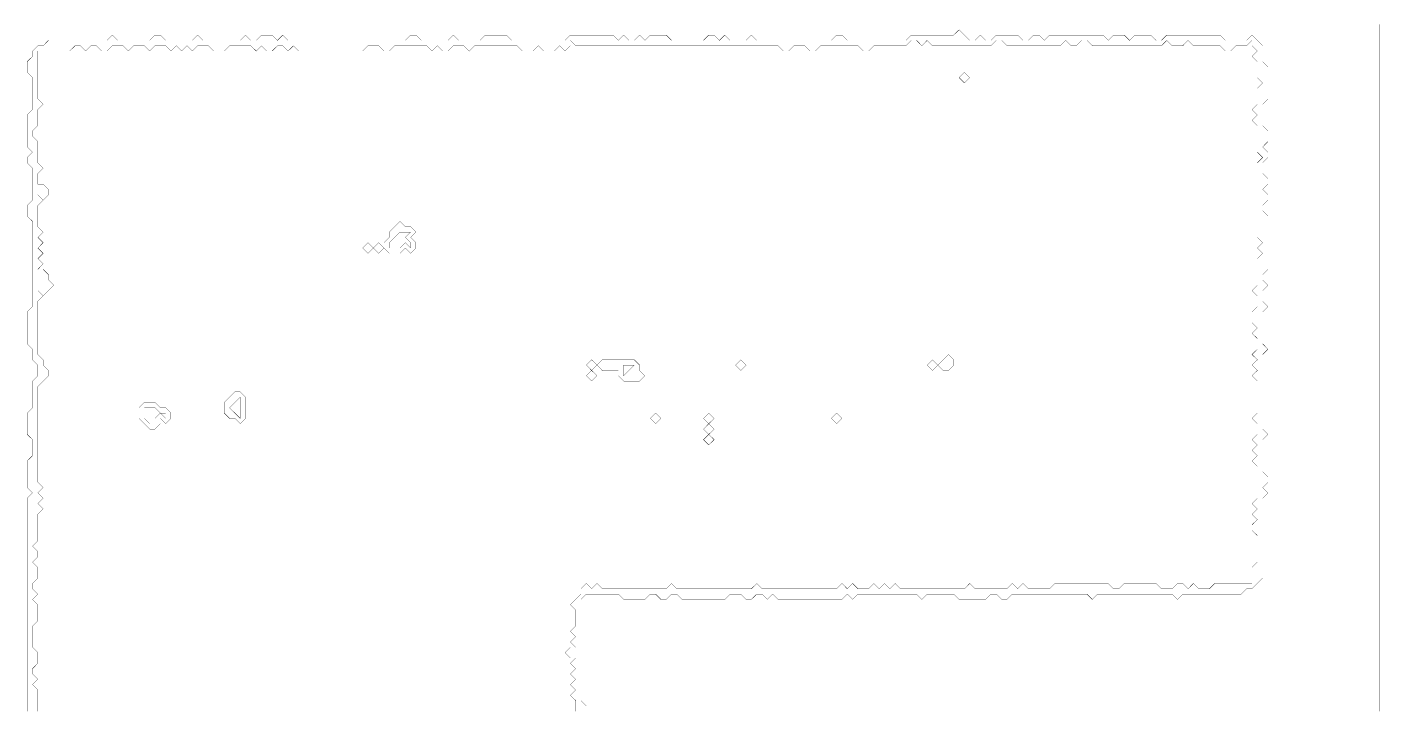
# Model space of a CAD drawing. Header units: metres. Extents: x 0 to 5226, y -5226 to 0.
# Drawn here: x 2628 to 5226, y -3914 to -2603 of the extents above; entities that cross this region are included whole.
import ezdxf

# ---------------------------------------------------------------- set-up
doc = ezdxf.new("R2010")
doc.units = ezdxf.units.M
doc.layers.add('conductor', color=1, linetype='Continuous')
doc.layers.add('substrate', color=5, linetype='Continuous')

msp = doc.modelspace()

# ---------------------------------------------------------------- linework, layer by layer
at = {"layer": 'conductor', "const_width": 0.5}
msp.add_lwpolyline([(3681.6, -3916.8), (3681.6, -3906.5), (3681.6, -3896.3), (3671.3, -3886.1), (3681.6, -3875.9), (3671.3, -3865.6), (3681.6, -3855.4), (3671.3, -3845.2), (3681.6, -3835), (3671.3, -3824.7), (3681.6, -3814.5), (3671.3, -3814.5), (3661.1, -3804.3), (3671.3, -3794.1), (3681.6, -3794.1), (3671.3, -3783.8), (3681.6, -3773.6), (3671.3, -3763.4), (3681.6, -3753.1), (3681.6, -3742.9), (3681.6, -3732.7), (3681.6, -3722.5), (3671.3, -3712.2), (3681.6, -3702), (3691.8, -3691.8), (3691.8, -3681.6), (3702, -3671.3), (3712.2, -3681.6), (3722.5, -3671.3), (3732.7, -3681.6), (3742.9, -3681.6), (3753.1, -3681.6), (3763.4, -3681.6), (3773.6, -3681.6), (3783.8, -3681.6), (3794.1, -3681.6), (3804.3, -3681.6), (3814.5, -3681.6), (3824.7, -3681.6), (3835, -3681.6), (3845.2, -3681.6), (3855.4, -3681.6), (3865.6, -3671.3), (3875.9, -3681.6), (3886.1, -3681.6), (3896.3, -3681.6), (3906.5, -3681.6), (3916.8, -3681.6), (3927, -3681.6), (3937.2, -3681.6), (3947.5, -3681.6), (3957.7, -3681.6), (3967.9, -3681.6), (3978.1, -3681.6), (3988.4, -3681.6), (3998.6, -3681.6), (4008.8, -3681.6), (4019, -3681.6), (4029.3, -3671.3), (4039.5, -3681.6), (4049.7, -3681.6), (4059.9, -3681.6), (4070.2, -3681.6), (4080.4, -3681.6), (4090.6, -3681.6), (4100.9, -3681.6), (4111.1, -3681.6), (4121.3, -3681.6), (4131.5, -3681.6), (4141.8, -3681.6), (4152, -3681.6), (4162.2, -3681.6), (4172.4, -3681.6), (4182.7, -3681.6), (4192.9, -3671.3), (4203.1, -3681.6), (4213.3, -3671.3), (4223.6, -3681.6), (4233.8, -3681.6), (4244, -3681.6), (4254.2, -3671.3), (4264.5, -3681.6), (4274.7, -3671.3), (4284.9, -3681.6), (4295.2, -3671.3), (4305.4, -3681.6), (4315.6, -3681.6), (4325.8, -3681.6), (4336.1, -3681.6), (4346.3, -3681.6), (4356.5, -3681.6), (4366.7, -3681.6), (4377, -3681.6), (4387.2, -3681.6), (4397.4, -3681.6), (4407.6, -3681.6), (4417.9, -3681.6), (4428.1, -3681.6), (4438.3, -3671.3), (4448.6, -3681.6), (4458.8, -3681.6), (4469, -3681.6), (4479.2, -3681.6), (4489.5, -3681.6), (4499.7, -3681.6), (4509.9, -3681.6), (4520.1, -3671.3), (4530.4, -3681.6), (4540.6, -3671.3), (4550.8, -3681.6), (4561, -3681.6), (4571.3, -3681.6), (4581.5, -3681.6), (4591.7, -3681.6), (4602, -3671.3), (4612.2, -3671.3), (4622.4, -3671.3), (4632.6, -3671.3), (4642.9, -3671.3), (4653.1, -3671.3), (4663.3, -3671.3), (4673.5, -3671.3), (4683.8, -3671.3), (4694, -3671.3), (4704.2, -3671.3), (4714.4, -3681.6), (4724.7, -3681.6), (4734.9, -3671.3), (4745.1, -3671.3), (4755.4, -3671.3), (4765.6, -3671.3), (4775.8, -3671.3), (4786, -3671.3), (4796.3, -3671.3), (4806.5, -3681.6), (4816.7, -3681.6), (4826.9, -3681.6), (4837.2, -3671.3), (4847.4, -3671.3), (4857.6, -3681.6), (4867.8, -3671.3), (4878.1, -3681.6), (4888.3, -3681.6), (4898.5, -3681.6), (4908.8, -3671.3), (4919, -3671.3), (4929.2, -3671.3), (4939.4, -3671.3), (4949.7, -3671.3), (4959.9, -3671.3), (4970.1, -3671.3), (4980.3, -3671.3), (4980.3, -3661.1), (4980.3, -3650.9), (4980.3, -3640.7), (4990.6, -3630.4), (4990.6, -3620.2), (4990.6, -3610), (4990.6, -3599.8), (4990.6, -3589.5), (4990.6, -3579.3), (4980.3, -3569.1), (4980.3, -3558.8), (4990.6, -3548.6), (4980.3, -3538.4), (4990.6, -3528.2), (4980.3, -3517.9), (4990.6, -3507.7), (4990.6, -3497.5), (4990.6, -3487.3), (4990.6, -3477), (4990.6, -3466.8), (4990.6, -3456.6), (4990.6, -3446.4), (4980.3, -3436.1), (4990.6, -3425.9), (4980.3, -3415.7), (4990.6, -3405.4), (4980.3, -3395.2), (4990.6, -3385), (4990.6, -3374.8), (4990.6, -3364.5), (4980.3, -3354.3), (4990.6, -3344.1), (4990.6, -3333.9), (4990.6, -3323.6), (4990.6, -3313.4), (4990.6, -3303.2), (4990.6, -3293), (4990.6, -3282.7), (4980.3, -3272.5), (4990.6, -3262.3), (4980.3, -3252), (4990.6, -3241.8), (4980.3, -3231.6), (4990.6, -3221.4), (4990.6, -3211.1), (4990.6, -3200.9), (4980.3, -3190.7), (4990.6, -3180.5), (4980.3, -3170.2), (4980.3, -3160), (4980.3, -3149.8), (4990.6, -3139.6), (4990.6, -3129.3), (4990.6, -3119.1), (4980.3, -3108.9), (4990.6, -3098.6), (4990.6, -3088.4), (4990.6, -3078.2), (4990.6, -3068), (4990.6, -3057.7), (4990.6, -3047.5), (5000.8, -3037.3), (4990.6, -3027.1), (5000.8, -3016.8), (4990.6, -3006.6), (4990.6, -2996.4), (4990.6, -2986.2), (4990.6, -2975.9), (4990.6, -2965.7), (4990.6, -2955.5), (4990.6, -2945.2), (4990.6, -2935), (4990.6, -2924.8), (4990.6, -2914.6), (4990.6, -2904.3), (4990.6, -2894.1), (4990.6, -2883.9), (4990.6, -2873.7), (4990.6, -2863.4), (5000.8, -2853.2), (4990.6, -2843), (4990.6, -2832.8), (4990.6, -2822.5), (4990.6, -2812.3), (4990.6, -2802.1), (4990.6, -2791.9), (4980.3, -2781.6), (4990.6, -2771.4), (4980.3, -2761.2), (4990.6, -2750.9), (4990.6, -2740.7), (4990.6, -2730.5), (4990.6, -2720.3), (5000.8, -2710), (4990.6, -2699.8), (4990.6, -2689.6), (4990.6, -2679.4), (4990.6, -2669.1), (4980.3, -2658.9), (4990.6, -2648.7), (4980.3, -2638.5), (4980.3, -2628.2), (4970.1, -2638.5), (4959.9, -2638.5), (4949.7, -2638.5), (4939.4, -2648.7), (4929.2, -2648.7), (4919, -2638.5), (4908.8, -2638.5), (4898.5, -2638.5), (4888.3, -2638.5), (4878.1, -2638.5), (4867.8, -2638.5), (4857.6, -2628.2), (4847.4, -2638.5), (4837.2, -2638.5), (4826.9, -2638.5), (4816.7, -2628.2), (4806.5, -2638.5), (4796.3, -2638.5), (4786, -2638.5), (4775.8, -2638.5), (4765.6, -2638.5), (4755.4, -2638.5), (4745.1, -2638.5), (4734.9, -2638.5), (4724.7, -2638.5), (4714.4, -2638.5), (4704.2, -2638.5), (4694, -2638.5), (4683.8, -2638.5), (4673.5, -2638.5), (4663.3, -2628.2), (4653.1, -2628.2), (4642.9, -2638.5), (4632.6, -2638.5), (4622.4, -2628.2), (4612.2, -2638.5), (4602, -2638.5), (4591.7, -2638.5), (4581.5, -2638.5), (4571.3, -2638.5), (4561, -2638.5), (4550.8, -2638.5), (4540.6, -2638.5), (4530.4, -2638.5), (4520.1, -2638.5), (4509.9, -2638.5), (4499.7, -2628.2), (4489.5, -2628.2), (4479.2, -2638.5), (4469, -2638.5), (4458.8, -2638.5), (4448.6, -2638.5), (4438.3, -2638.5), (4428.1, -2638.5), (4417.9, -2638.5), (4407.6, -2638.5), (4397.4, -2638.5), (4387.2, -2638.5), (4377, -2638.5), (4366.7, -2638.5), (4356.5, -2628.2), (4346.3, -2638.5), (4336.1, -2628.2), (4325.8, -2628.2), (4315.6, -2638.5), (4305.4, -2638.5), (4295.2, -2638.5), (4284.9, -2638.5), (4274.7, -2638.5), (4264.5, -2638.5), (4254.2, -2638.5), (4244, -2648.7), (4233.8, -2648.7), (4223.6, -2638.5), (4213.3, -2638.5), (4203.1, -2638.5), (4192.9, -2638.5), (4182.7, -2638.5), (4172.4, -2638.5), (4162.2, -2638.5), (4152, -2638.5), (4141.8, -2648.7), (4131.5, -2648.7), (4121.3, -2638.5), (4111.1, -2638.5), (4100.9, -2638.5), (4090.6, -2648.7), (4080.4, -2648.7), (4070.2, -2638.5), (4059.9, -2638.5), (4049.7, -2638.5), (4039.5, -2638.5), (4029.3, -2638.5), (4019, -2638.5), (4008.8, -2638.5), (3998.6, -2638.5), (3988.4, -2638.5), (3978.1, -2638.5), (3967.9, -2638.5), (3957.7, -2638.5), (3947.5, -2638.5), (3937.2, -2638.5), (3927, -2638.5), (3916.8, -2638.5), (3906.5, -2638.5), (3896.3, -2638.5), (3886.1, -2638.5), (3875.9, -2638.5), (3865.6, -2638.5), (3855.4, -2638.5), (3845.2, -2638.5), (3835, -2638.5), (3824.7, -2638.5), (3814.5, -2638.5), (3804.3, -2638.5), (3794.1, -2638.5), (3783.8, -2638.5), (3773.6, -2638.5), (3763.4, -2638.5), (3753.1, -2638.5), (3742.9, -2638.5), (3732.7, -2638.5), (3722.5, -2638.5), (3712.2, -2638.5), (3702, -2638.5), (3691.8, -2638.5), (3681.6, -2638.5), (3671.3, -2628.2), (3671.3, -2638.5), (3661.1, -2648.7), (3650.9, -2638.5), (3640.7, -2648.7), (3630.4, -2648.7), (3620.2, -2648.7), (3610, -2638.5), (3599.8, -2648.7), (3589.5, -2648.7), (3579.3, -2648.7), (3569.1, -2638.5), (3558.8, -2638.5), (3548.6, -2638.5), (3538.4, -2638.5), (3528.2, -2638.5), (3517.9, -2638.5), (3507.7, -2638.5), (3497.5, -2638.5), (3487.3, -2638.5), (3477, -2648.7), (3466.8, -2638.5), (3456.6, -2638.5), (3446.4, -2638.5), (3436.1, -2648.7), (3425.9, -2648.7), (3415.7, -2638.5), (3405.4, -2648.7), (3395.2, -2638.5), (3385, -2638.5), (3374.8, -2638.5), (3364.5, -2638.5), (3354.3, -2638.5), (3344.1, -2638.5), (3333.9, -2638.5), (3323.6, -2648.7), (3313.4, -2648.7), (3303.2, -2638.5), (3293, -2638.5), (3282.7, -2638.5), (3272.5, -2648.7), (3262.3, -2648.7), (3252, -2648.7), (3241.8, -2648.7), (3231.6, -2648.7), (3221.4, -2648.7), (3211.1, -2648.7), (3200.9, -2648.7), (3190.7, -2648.7), (3180.5, -2648.7), (3170.2, -2648.7), (3160, -2648.7), (3149.8, -2648.7), (3139.6, -2638.5), (3129.3, -2648.7), (3119.1, -2638.5), (3108.9, -2638.5), (3098.6, -2648.7), (3088.4, -2648.7), (3078.2, -2638.5), (3068, -2648.7), (3057.7, -2638.5), (3047.5, -2638.5), (3037.3, -2638.5), (3027.1, -2638.5), (3016.8, -2638.5), (3006.6, -2648.7), (2996.4, -2648.7), (2986.2, -2648.7), (2975.9, -2638.5), (2965.7, -2638.5), (2955.5, -2638.5), (2945.2, -2648.7), (2935, -2638.5), (2924.8, -2648.7), (2914.6, -2638.5), (2904.3, -2648.7), (2894.1, -2638.5), (2883.9, -2638.5), (2873.7, -2638.5), (2863.4, -2648.7), (2853.2, -2638.5), (2843, -2638.5), (2832.8, -2638.5), (2822.5, -2648.7), (2812.3, -2638.5), (2802.1, -2638.5), (2791.9, -2638.5), (2781.6, -2648.7), (2771.4, -2648.7), (2761.2, -2638.5), (2750.9, -2638.5), (2740.7, -2648.7), (2730.5, -2638.5), (2720.3, -2638.5), (2710, -2648.7), (2699.8, -2648.7), (2689.6, -2648.7), (2679.4, -2648.7), (2669.1, -2648.7), (2658.9, -2648.7), (2648.7, -2648.7), (2648.7, -2658.9), (2648.7, -2669.1), (2648.7, -2679.4), (2648.7, -2689.6), (2648.7, -2699.8), (2648.7, -2710), (2648.7, -2720.3), (2648.7, -2730.5), (2648.7, -2740.7), (2658.9, -2750.9), (2648.7, -2761.2), (2648.7, -2771.4), (2648.7, -2781.6), (2648.7, -2791.9), (2638.5, -2802.1), (2638.5, -2812.3), (2648.7, -2822.5), (2648.7, -2832.8), (2648.7, -2843), (2648.7, -2853.2), (2648.7, -2863.4), (2658.9, -2873.7), (2648.7, -2883.9), (2648.7, -2894.1), (2648.7, -2904.3), (2658.9, -2904.3), (2669.1, -2914.6), (2669.1, -2924.8), (2658.9, -2935), (2648.7, -2924.8), (2658.9, -2935), (2648.7, -2945.2), (2648.7, -2955.5), (2648.7, -2965.7), (2648.7, -2975.9), (2648.7, -2986.2), (2658.9, -2996.4), (2648.7, -3006.6), (2658.9, -3016.8), (2648.7, -3027.1), (2658.9, -3037.3), (2648.7, -3047.5), (2658.9, -3057.7), (2648.7, -3068), (2658.9, -3068), (2669.1, -3078.2), (2669.1, -3088.4), (2679.4, -3098.6), (2669.1, -3108.9), (2658.9, -3119.1), (2648.7, -3108.9), (2658.9, -3119.1), (2648.7, -3129.3), (2648.7, -3139.6), (2648.7, -3149.8), (2648.7, -3160), (2648.7, -3170.2), (2648.7, -3180.5), (2648.7, -3190.7), (2648.7, -3200.9), (2648.7, -3211.1), (2648.7, -3221.4), (2648.7, -3231.6), (2658.9, -3241.8), (2658.9, -3252), (2669.1, -3262.3), (2669.1, -3272.5), (2658.9, -3282.7), (2648.7, -3293), (2648.7, -3303.2), (2648.7, -3313.4), (2648.7, -3323.6), (2648.7, -3333.9), (2648.7, -3344.1), (2648.7, -3354.3), (2648.7, -3364.5), (2648.7, -3374.8), (2648.7, -3385), (2648.7, -3395.2), (2648.7, -3405.4), (2648.7, -3415.7), (2648.7, -3425.9), (2648.7, -3436.1), (2648.7, -3446.4), (2648.7, -3456.6), (2648.7, -3466.8), (2648.7, -3477), (2658.9, -3487.3), (2648.7, -3497.5), (2658.9, -3507.7), (2648.7, -3517.9), (2658.9, -3528.2), (2648.7, -3538.4), (2648.7, -3548.6), (2648.7, -3558.8), (2648.7, -3569.1), (2648.7, -3579.3), (2648.7, -3589.5), (2638.5, -3599.8), (2648.7, -3610), (2648.7, -3620.2), (2638.5, -3630.4), (2648.7, -3640.7), (2648.7, -3650.9), (2648.7, -3661.1), (2638.5, -3671.3), (2638.5, -3681.6), (2648.7, -3691.8), (2638.5, -3702), (2648.7, -3712.2), (2648.7, -3722.5), (2648.7, -3732.7), (2648.7, -3742.9), (2638.5, -3753.1), (2638.5, -3763.4), (2638.5, -3773.6), (2638.5, -3783.8), (2638.5, -3794.1), (2648.7, -3804.3), (2648.7, -3814.5), (2648.7, -3824.7), (2638.5, -3835), (2638.5, -3845.2), (2648.7, -3855.4), (2638.5, -3865.6), (2648.7, -3875.9), (2648.7, -3886.1), (2648.7, -3896.3), (2648.7, -3906.5), (2648.7, -3916.8)], dxfattribs=at)
for points in [[(4417.9, -2699.8), (4428.1, -2689.6), (4438.3, -2699.8), (4428.1, -2710)], [(3333.9, -2986.2), (3344.1, -2975.9), (3354.3, -2986.2), (3364.5, -2986.2), (3374.8, -2996.4), (3364.5, -3006.6), (3374.8, -3016.8), (3374.8, -3027.1), (3364.5, -3037.3), (3354.3, -3027.1), (3344.1, -3037.3), (3333.9, -3037.3), (3323.6, -3037.3), (3313.4, -3027.1), (3313.4, -3016.8), (3323.6, -3006.6), (3323.6, -2996.4)], [(3272.5, -3027.1), (3282.7, -3016.8), (3293, -3027.1), (3282.7, -3037.3)], [(3293, -3027.1), (3303.2, -3016.8), (3313.4, -3027.1), (3303.2, -3037.3)], [(2648.7, -3088.4)], [(3702, -3252), (3712.2, -3241.8), (3722.5, -3252), (3712.2, -3262.3)], [(3722.5, -3252), (3732.7, -3241.8), (3742.9, -3241.8), (3753.1, -3241.8), (3763.4, -3241.8), (3773.6, -3241.8), (3783.8, -3241.8), (3794.1, -3241.8), (3804.3, -3252), (3804.3, -3262.3), (3814.5, -3272.5), (3804.3, -3282.7), (3794.1, -3282.7), (3783.8, -3282.7), (3773.6, -3282.7), (3763.4, -3272.5), (3763.4, -3262.3), (3753.1, -3262.3), (3742.9, -3262.3), (3732.7, -3262.3)], [(3988.4, -3252), (3998.6, -3241.8), (4008.8, -3252), (3998.6, -3262.3)], [(4356.5, -3252), (4366.7, -3241.8), (4377, -3252), (4366.7, -3262.3)], [(4387.2, -3241.8), (4397.4, -3231.6), (4407.6, -3241.8), (4407.6, -3252), (4397.4, -3262.3), (4387.2, -3262.3), (4377, -3252)], [(3702, -3272.5), (3712.2, -3262.3), (3722.5, -3272.5), (3712.2, -3282.7)], [(2843, -3333.9), (2853.2, -3323.6), (2863.4, -3323.6), (2873.7, -3323.6), (2883.9, -3333.9), (2894.1, -3333.9), (2904.3, -3344.1), (2904.3, -3354.3), (2894.1, -3364.5), (2883.9, -3354.3), (2883.9, -3364.5), (2873.7, -3374.8), (2863.4, -3374.8), (2853.2, -3364.5), (2843, -3354.3), (2843, -3344.1)], [(3016.8, -3313.4), (3027.1, -3303.2), (3037.3, -3303.2), (3047.5, -3313.4), (3047.5, -3323.6), (3047.5, -3333.9), (3047.5, -3344.1), (3047.5, -3354.3), (3037.3, -3364.5), (3027.1, -3354.3), (3016.8, -3354.3), (3006.6, -3344.1), (3006.6, -3333.9), (3006.6, -3323.6)], [(3824.7, -3354.3), (3835, -3344.1), (3845.2, -3354.3), (3835, -3364.5)], [(3927, -3354.3), (3937.2, -3344.1), (3947.5, -3354.3), (3937.2, -3364.5)], [(4172.4, -3354.3), (4182.7, -3344.1), (4192.9, -3354.3), (4182.7, -3364.5)], [(3927, -3374.8), (3937.2, -3364.5), (3947.5, -3374.8), (3937.2, -3385)], [(3927, -3395.2), (3937.2, -3385), (3947.5, -3395.2), (3937.2, -3405.4)]]:
    msp.add_lwpolyline(points, close=True, dxfattribs=at)
at = {"layer": 'substrate', "const_width": 0.5}
for points in [[(5225.8, -3916.8), (5225.8, -3906.5), (5225.8, -3896.3), (5225.8, -3886.1), (5225.8, -3875.9), (5225.8, -3865.6), (5225.8, -3855.4), (5225.8, -3845.2), (5225.8, -3835), (5225.8, -3824.7), (5225.8, -3814.5), (5225.8, -3804.3), (5225.8, -3794.1), (5225.8, -3783.8), (5225.8, -3773.6), (5225.8, -3763.4), (5225.8, -3753.1), (5225.8, -3742.9), (5225.8, -3732.7), (5225.8, -3722.5), (5225.8, -3712.2), (5225.8, -3702), (5225.8, -3691.8), (5225.8, -3681.6), (5225.8, -3671.3), (5225.8, -3661.1), (5225.8, -3650.9), (5225.8, -3640.7), (5225.8, -3630.4), (5225.8, -3620.2), (5225.8, -3610), (5225.8, -3599.8), (5225.8, -3589.5), (5225.8, -3579.3), (5225.8, -3569.1), (5225.8, -3558.8), (5225.8, -3548.6), (5225.8, -3538.4), (5225.8, -3528.2), (5225.8, -3517.9), (5225.8, -3507.7), (5225.8, -3497.5), (5225.8, -3487.3), (5225.8, -3477), (5225.8, -3466.8), (5225.8, -3456.6), (5225.8, -3446.4), (5225.8, -3436.1), (5225.8, -3425.9), (5225.8, -3415.7), (5225.8, -3405.4), (5225.8, -3395.2), (5225.8, -3385), (5225.8, -3374.8), (5225.8, -3364.5), (5225.8, -3354.3), (5225.8, -3344.1), (5225.8, -3333.9), (5225.8, -3323.6), (5225.8, -3313.4), (5225.8, -3303.2), (5225.8, -3293), (5225.8, -3282.7), (5225.8, -3272.5), (5225.8, -3262.3), (5225.8, -3252), (5225.8, -3241.8), (5225.8, -3231.6), (5225.8, -3221.4), (5225.8, -3211.1), (5225.8, -3200.9), (5225.8, -3190.7), (5225.8, -3180.5), (5225.8, -3170.2), (5225.8, -3160), (5225.8, -3149.8), (5225.8, -3139.6), (5225.8, -3129.3), (5225.8, -3119.1), (5225.8, -3108.9), (5225.8, -3098.6), (5225.8, -3088.4), (5225.8, -3078.2), (5225.8, -3068), (5225.8, -3057.7), (5225.8, -3047.5), (5225.8, -3037.3), (5225.8, -3027.1), (5225.8, -3016.8), (5225.8, -3006.6), (5225.8, -2996.4), (5225.8, -2986.2), (5225.8, -2975.9), (5225.8, -2965.7), (5225.8, -2955.5), (5225.8, -2945.2), (5225.8, -2935), (5225.8, -2924.8), (5225.8, -2914.6), (5225.8, -2904.3), (5225.8, -2894.1), (5225.8, -2883.9), (5225.8, -2873.7), (5225.8, -2863.4), (5225.8, -2853.2), (5225.8, -2843), (5225.8, -2832.8), (5225.8, -2822.5), (5225.8, -2812.3), (5225.8, -2802.1), (5225.8, -2791.9), (5225.8, -2781.6), (5225.8, -2771.4), (5225.8, -2761.2), (5225.8, -2750.9), (5225.8, -2740.7), (5225.8, -2730.5), (5225.8, -2720.3), (5225.8, -2710), (5225.8, -2699.8), (5225.8, -2689.6), (5225.8, -2679.4), (5225.8, -2669.1), (5225.8, -2658.9), (5225.8, -2648.7), (5225.8, -2638.5), (5225.8, -2628.2), (5225.8, -2618), (5225.8, -2607.8), (5225.8, -2597.5)], [(2628.2, -3916.8), (2628.2, -3906.5), (2628.2, -3896.3), (2628.2, -3886.1), (2628.2, -3875.9), (2628.2, -3865.6), (2628.2, -3855.4), (2628.2, -3845.2), (2628.2, -3835), (2628.2, -3824.7), (2628.2, -3814.5), (2628.2, -3804.3), (2628.2, -3794.1), (2628.2, -3783.8), (2628.2, -3773.6), (2628.2, -3763.4), (2628.2, -3753.1), (2628.2, -3742.9), (2628.2, -3732.7), (2628.2, -3722.5), (2628.2, -3712.2), (2628.2, -3702), (2628.2, -3691.8), (2628.2, -3681.6), (2628.2, -3671.3), (2628.2, -3661.1), (2628.2, -3650.9), (2628.2, -3640.7), (2628.2, -3630.4), (2628.2, -3620.2), (2628.2, -3610), (2628.2, -3599.8), (2628.2, -3589.5), (2628.2, -3579.3), (2628.2, -3569.1), (2628.2, -3558.8), (2628.2, -3548.6), (2628.2, -3538.4), (2628.2, -3528.2), (2628.2, -3517.9), (2628.2, -3507.7), (2638.5, -3497.5), (2628.2, -3487.3), (2628.2, -3477), (2628.2, -3466.8), (2628.2, -3456.6), (2628.2, -3446.4), (2628.2, -3436.1), (2638.5, -3425.9), (2638.5, -3415.7), (2638.5, -3405.4), (2638.5, -3395.2), (2628.2, -3385), (2628.2, -3374.8), (2628.2, -3364.5), (2628.2, -3354.3), (2628.2, -3344.1), (2638.5, -3333.9), (2638.5, -3323.6), (2638.5, -3313.4), (2638.5, -3303.2), (2638.5, -3293), (2638.5, -3282.7), (2648.7, -3272.5), (2648.7, -3262.3), (2648.7, -3252), (2638.5, -3241.8), (2638.5, -3231.6), (2638.5, -3221.4), (2628.2, -3211.1), (2628.2, -3200.9), (2628.2, -3190.7), (2628.2, -3180.5), (2628.2, -3170.2), (2628.2, -3160), (2628.2, -3149.8), (2638.5, -3139.6), (2638.5, -3129.3), (2638.5, -3119.1), (2638.5, -3108.9), (2638.5, -3098.6), (2638.5, -3088.4), (2638.5, -3078.2), (2638.5, -3068), (2638.5, -3057.7), (2638.5, -3047.5), (2638.5, -3037.3), (2638.5, -3027.1), (2638.5, -3016.8), (2638.5, -3006.6), (2638.5, -2996.4), (2638.5, -2986.2), (2638.5, -2975.9), (2628.2, -2965.7), (2628.2, -2955.5), (2628.2, -2945.2), (2638.5, -2935), (2638.5, -2924.8), (2638.5, -2914.6), (2638.5, -2904.3), (2638.5, -2894.1), (2638.5, -2883.9), (2638.5, -2873.7), (2628.2, -2863.4), (2628.2, -2853.2), (2638.5, -2843), (2628.2, -2832.8), (2628.2, -2822.5), (2628.2, -2812.3), (2628.2, -2802.1), (2628.2, -2791.9), (2628.2, -2781.6), (2628.2, -2771.4), (2638.5, -2761.2), (2638.5, -2750.9), (2638.5, -2740.7), (2638.5, -2730.5), (2638.5, -2720.3), (2638.5, -2710), (2638.5, -2699.8), (2628.2, -2689.6), (2628.2, -2679.4), (2628.2, -2669.1), (2638.5, -2658.9), (2638.5, -2648.7), (2648.7, -2638.5), (2658.9, -2638.5), (2669.1, -2628.2), (2679.4, -2628.2), (2689.6, -2628.2), (2699.8, -2628.2), (2710, -2628.2), (2720.3, -2628.2), (2730.5, -2628.2), (2740.7, -2628.2), (2750.9, -2628.2), (2761.2, -2628.2), (2771.4, -2628.2), (2781.6, -2628.2), (2791.9, -2618), (2802.1, -2628.2), (2812.3, -2628.2), (2822.5, -2628.2), (2832.8, -2628.2), (2843, -2628.2), (2853.2, -2628.2), (2863.4, -2628.2), (2873.7, -2618), (2883.9, -2618), (2894.1, -2628.2), (2904.3, -2628.2), (2914.6, -2628.2), (2924.8, -2628.2), (2935, -2628.2), (2945.2, -2628.2), (2955.5, -2618), (2965.7, -2628.2), (2975.9, -2628.2), (2986.2, -2628.2), (2996.4, -2628.2), (3006.6, -2628.2), (3016.8, -2628.2), (3027.1, -2628.2), (3037.3, -2628.2), (3047.5, -2618), (3057.7, -2628.2), (3068, -2628.2), (3078.2, -2618), (3088.4, -2618), (3098.6, -2618), (3108.9, -2628.2), (3119.1, -2618), (3129.3, -2628.2), (3139.6, -2628.2), (3149.8, -2628.2), (3160, -2628.2), (3170.2, -2628.2), (3180.5, -2628.2), (3190.7, -2628.2), (3200.9, -2628.2), (3211.1, -2628.2), (3221.4, -2628.2), (3231.6, -2628.2), (3241.8, -2628.2), (3252, -2628.2), (3262.3, -2628.2), (3272.5, -2628.2), (3282.7, -2628.2), (3293, -2628.2), (3303.2, -2628.2), (3313.4, -2628.2), (3323.6, -2628.2), (3333.9, -2628.2), (3344.1, -2628.2), (3354.3, -2628.2), (3364.5, -2618), (3374.8, -2618), (3385, -2628.2), (3395.2, -2628.2), (3405.4, -2628.2), (3415.7, -2628.2), (3425.9, -2628.2), (3436.1, -2628.2), (3446.4, -2618), (3456.6, -2628.2), (3466.8, -2628.2), (3477, -2628.2), (3487.3, -2628.2), (3497.5, -2628.2), (3507.7, -2618), (3517.9, -2618), (3528.2, -2618), (3538.4, -2618), (3548.6, -2618), (3558.8, -2628.2), (3569.1, -2628.2), (3579.3, -2628.2), (3589.5, -2628.2), (3599.8, -2628.2), (3610, -2628.2), (3620.2, -2628.2), (3630.4, -2628.2), (3640.7, -2628.2), (3650.9, -2628.2), (3661.1, -2628.2), (3671.3, -2618), (3681.6, -2618), (3691.8, -2618), (3702, -2618), (3712.2, -2618), (3722.5, -2618), (3732.7, -2618), (3742.9, -2618), (3753.1, -2618), (3763.4, -2628.2), (3773.6, -2618), (3783.8, -2628.2), (3794.1, -2628.2), (3804.3, -2618), (3814.5, -2628.2), (3824.7, -2618), (3835, -2618), (3845.2, -2618), (3855.4, -2618), (3865.6, -2628.2), (3875.9, -2628.2), (3886.1, -2628.2), (3896.3, -2628.2), (3906.5, -2628.2), (3916.8, -2628.2), (3927, -2628.2), (3937.2, -2618), (3947.5, -2618), (3957.7, -2628.2), (3967.9, -2618), (3978.1, -2628.2), (3988.4, -2628.2), (3998.6, -2628.2), (4008.8, -2628.2), (4019, -2618), (4029.3, -2628.2), (4039.5, -2628.2), (4049.7, -2628.2), (4059.9, -2628.2), (4070.2, -2628.2), (4080.4, -2628.2), (4090.6, -2628.2), (4100.9, -2628.2), (4111.1, -2628.2), (4121.3, -2628.2), (4131.5, -2628.2), (4141.8, -2628.2), (4152, -2628.2), (4162.2, -2628.2), (4172.4, -2628.2), (4182.7, -2618), (4192.9, -2618), (4203.1, -2628.2), (4213.3, -2628.2), (4223.6, -2628.2), (4233.8, -2628.2), (4244, -2628.2), (4254.2, -2628.2), (4264.5, -2628.2), (4274.7, -2628.2), (4284.9, -2628.2), (4295.2, -2628.2), (4305.4, -2628.2), (4315.6, -2628.2), (4325.8, -2618), (4336.1, -2618), (4346.3, -2618), (4356.5, -2618), (4366.7, -2618), (4377, -2618), (4387.2, -2618), (4397.4, -2618), (4407.6, -2618), (4417.9, -2607.8), (4428.1, -2618), (4438.3, -2628.2), (4448.6, -2628.2), (4458.8, -2618), (4469, -2628.2), (4479.2, -2628.2), (4489.5, -2618), (4499.7, -2618), (4509.9, -2618), (4520.1, -2618), (4530.4, -2618), (4540.6, -2628.2), (4550.8, -2628.2), (4561, -2618), (4571.3, -2618), (4581.5, -2628.2), (4591.7, -2618), (4602, -2618), (4612.2, -2618), (4622.4, -2618), (4632.6, -2618), (4642.9, -2618), (4653.1, -2618), (4663.3, -2618), (4673.5, -2618), (4683.8, -2618), (4694, -2618), (4704.2, -2628.2), (4714.4, -2618), (4724.7, -2618), (4734.9, -2618), (4745.1, -2628.2), (4755.4, -2618), (4765.6, -2618), (4775.8, -2618), (4786, -2618), (4796.3, -2628.2), (4806.5, -2628.2), (4816.7, -2618), (4826.9, -2618), (4837.2, -2618), (4847.4, -2618), (4857.6, -2618), (4867.8, -2618), (4878.1, -2618), (4888.3, -2618), (4898.5, -2618), (4908.8, -2618), (4919, -2618), (4929.2, -2628.2), (4939.4, -2628.2), (4949.7, -2628.2), (4959.9, -2628.2), (4970.1, -2628.2), (4980.3, -2618), (4990.6, -2628.2), (5000.8, -2638.5), (5000.8, -2648.7), (5000.8, -2658.9), (5000.8, -2669.1), (5011, -2679.4), (5011, -2689.6), (5011, -2699.8), (5011, -2710), (5011, -2720.3), (5011, -2730.5), (5011, -2740.7), (5000.8, -2750.9), (5000.8, -2761.2), (5000.8, -2771.4), (5000.8, -2781.6), (5000.8, -2791.9), (5011, -2802.1), (5011, -2812.3), (5011, -2822.5), (5000.8, -2832.8), (5011, -2843), (5011, -2853.2), (5000.8, -2863.4), (5000.8, -2873.7), (5000.8, -2883.9), (5011, -2894.1), (5011, -2904.3), (5000.8, -2914.6), (5011, -2924.8), (5011, -2935), (5000.8, -2945.2), (5000.8, -2955.5), (5011, -2965.7), (5011, -2975.9), (5011, -2986.2), (5011, -2996.4), (5011, -3006.6), (5011, -3016.8), (5011, -3027.1), (5011, -3037.3), (5011, -3047.5), (5011, -3057.7), (5011, -3068), (5000.8, -3078.2), (5000.8, -3088.4), (5011, -3098.6), (5000.8, -3108.9), (5000.8, -3119.1), (5000.8, -3129.3), (5011, -3139.6), (5000.8, -3149.8), (5000.8, -3160), (5000.8, -3170.2), (5000.8, -3180.5), (5000.8, -3190.7), (5000.8, -3200.9), (5000.8, -3211.1), (5011, -3221.4), (5000.8, -3231.6), (5000.8, -3241.8), (5000.8, -3252), (5000.8, -3262.3), (5000.8, -3272.5), (5000.8, -3282.7), (5000.8, -3293), (5000.8, -3303.2), (5000.8, -3313.4), (5000.8, -3323.6), (5000.8, -3333.9), (5000.8, -3344.1), (5000.8, -3354.3), (5000.8, -3364.5), (5000.8, -3374.8), (5011, -3385), (5000.8, -3395.2), (5000.8, -3405.4), (5000.8, -3415.7), (5000.8, -3425.9), (5000.8, -3436.1), (5000.8, -3446.4), (5000.8, -3456.6), (5011, -3466.8), (5011, -3477), (5000.8, -3487.3), (5011, -3497.5), (5000.8, -3507.7), (5000.8, -3517.9), (5000.8, -3528.2), (5000.8, -3538.4), (5000.8, -3548.6), (5000.8, -3558.8), (5000.8, -3569.1), (5000.8, -3579.3), (5000.8, -3589.5), (5000.8, -3599.8), (5000.8, -3610), (5000.8, -3620.2), (5000.8, -3630.4), (5000.8, -3640.7), (5000.8, -3650.9), (5000.8, -3661.1), (4990.6, -3671.3), (4980.3, -3681.6), (4970.1, -3681.6), (4959.9, -3691.8), (4949.7, -3691.8), (4939.4, -3691.8), (4929.2, -3691.8), (4919, -3691.8), (4908.8, -3691.8), (4898.5, -3691.8), (4888.3, -3691.8), (4878.1, -3691.8), (4867.8, -3691.8), (4857.6, -3691.8), (4847.4, -3691.8), (4837.2, -3702), (4826.9, -3691.8), (4816.7, -3691.8), (4806.5, -3691.8), (4796.3, -3691.8), (4786, -3691.8), (4775.8, -3691.8), (4765.6, -3691.8), (4755.4, -3691.8), (4745.1, -3691.8), (4734.9, -3691.8), (4724.7, -3691.8), (4714.4, -3691.8), (4704.2, -3691.8), (4694, -3691.8), (4683.8, -3691.8), (4673.5, -3702), (4663.3, -3691.8), (4653.1, -3691.8), (4642.9, -3691.8), (4632.6, -3691.8), (4622.4, -3691.8), (4612.2, -3691.8), (4602, -3691.8), (4591.7, -3691.8), (4581.5, -3691.8), (4571.3, -3691.8), (4561, -3691.8), (4550.8, -3691.8), (4540.6, -3691.8), (4530.4, -3691.8), (4520.1, -3691.8), (4509.9, -3702), (4499.7, -3702), (4489.5, -3691.8), (4479.2, -3691.8), (4469, -3702), (4458.8, -3702), (4448.6, -3702), (4438.3, -3702), (4428.1, -3702), (4417.9, -3702), (4407.6, -3691.8), (4397.4, -3691.8), (4387.2, -3691.8), (4377, -3691.8), (4366.7, -3691.8), (4356.5, -3691.8), (4346.3, -3702), (4336.1, -3691.8), (4325.8, -3691.8), (4315.6, -3691.8), (4305.4, -3691.8), (4295.2, -3691.8), (4284.9, -3691.8), (4274.7, -3691.8), (4264.5, -3691.8), (4254.2, -3691.8), (4244, -3691.8), (4233.8, -3691.8), (4223.6, -3691.8), (4213.3, -3702), (4203.1, -3691.8), (4192.9, -3702), (4182.7, -3702), (4172.4, -3702), (4162.2, -3702), (4152, -3702), (4141.8, -3702), (4131.5, -3702), (4121.3, -3702), (4111.1, -3702), (4100.9, -3702), (4090.6, -3702), (4080.4, -3702), (4070.2, -3702), (4059.9, -3691.8), (4049.7, -3702), (4039.5, -3691.8), (4029.3, -3691.8), (4019, -3702), (4008.8, -3702), (3998.6, -3691.8), (3988.4, -3691.8), (3978.1, -3691.8), (3967.9, -3702), (3957.7, -3702), (3947.5, -3702), (3937.2, -3702), (3927, -3702), (3916.8, -3702), (3906.5, -3702), (3896.3, -3702), (3886.1, -3702), (3875.9, -3691.8), (3865.6, -3691.8), (3855.4, -3702), (3845.2, -3702), (3835, -3691.8), (3824.7, -3691.8), (3814.5, -3702), (3804.3, -3702), (3794.1, -3702), (3783.8, -3702), (3773.6, -3702), (3763.4, -3691.8), (3753.1, -3691.8), (3742.9, -3691.8), (3732.7, -3691.8), (3722.5, -3691.8), (3712.2, -3691.8), (3702, -3691.8), (3691.8, -3702), (3691.8, -3712.2), (3691.8, -3722.5), (3691.8, -3732.7), (3691.8, -3742.9), (3691.8, -3753.1), (3691.8, -3763.4), (3691.8, -3773.6), (3691.8, -3783.8), (3691.8, -3794.1), (3691.8, -3804.3), (3691.8, -3814.5), (3691.8, -3824.7), (3691.8, -3835), (3691.8, -3845.2), (3691.8, -3855.4), (3691.8, -3865.6), (3691.8, -3875.9), (3691.8, -3886.1), (3691.8, -3896.3), (3702, -3906.5), (3702, -3916.8)]]:
    msp.add_lwpolyline(points, dxfattribs=at)
for points in [[(4428.1, -2699.8)], [(3344.1, -2996.4), (3333.9, -3006.6), (3323.6, -3016.8), (3323.6, -3027.1), (3333.9, -3027.1), (3344.1, -3027.1), (3354.3, -3016.8), (3364.5, -3027.1), (3364.5, -3016.8), (3354.3, -3006.6), (3364.5, -2996.4), (3354.3, -2996.4)], [(3282.7, -3027.1)], [(3303.2, -3027.1)], [(3753.1, -3252)], [(3773.6, -3252), (3773.6, -3262.3), (3773.6, -3272.5), (3783.8, -3262.3), (3794.1, -3252), (3783.8, -3252)], [(3998.6, -3252)], [(3037.3, -3313.4), (3027.1, -3323.6), (3016.8, -3333.9), (3027.1, -3344.1), (3037.3, -3354.3), (3037.3, -3344.1), (3037.3, -3333.9), (3037.3, -3323.6)], [(2853.2, -3333.9), (2853.2, -3344.1), (2853.2, -3354.3), (2863.4, -3364.5), (2873.7, -3364.5), (2873.7, -3354.3), (2883.9, -3344.1), (2894.1, -3354.3), (2894.1, -3344.1), (2883.9, -3344.1), (2873.7, -3333.9), (2863.4, -3333.9)], [(3835, -3354.3)], [(3937.2, -3354.3)], [(3937.2, -3374.8)], [(4182.7, -3354.3)], [(3937.2, -3395.2)]]:
    msp.add_lwpolyline(points, close=True, dxfattribs=at)

doc.saveas('drawing.dxf')
